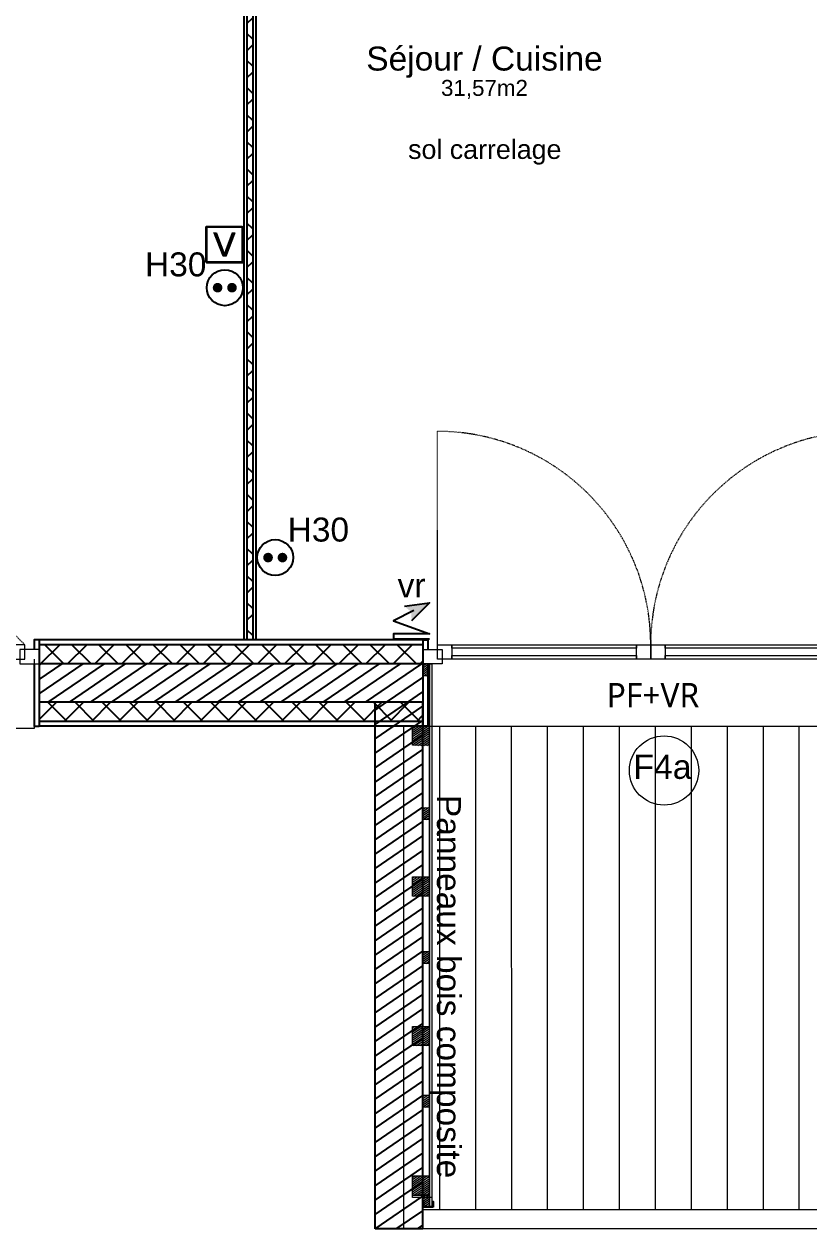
# Model space of a CAD drawing. Header units: millimetres. Extents: x 522027 to 600964, y -380282 to -298602.
# Drawn here: x 585852 to 589126, y -353300 to -348273 of the extents above; entities that cross this region are included whole.
import ezdxf

# ---------------------------------------------------------------- set-up
doc = ezdxf.new("R2010")
doc.units = ezdxf.units.MM
doc.set_wipeout_variables(frame=1)
doc.linetypes.add('Style de ligne -1', pattern=[0.41664, 0.20828, -0.20836])
doc.layers.add('3-BAT C-Niveau -2', color=7, linetype='Continuous')
doc.layers.add('prlm-ELEC-CFA', color=1, linetype='Continuous')
doc.layers.add('prlm-ELEC-CFO', color=1, linetype='Continuous', lineweight=25)
doc.styles.add('Arial', font='arial.ttf')
doc.styles.add('Helvetica', font='arial.ttf')
doc.styles.add('Lucida Grande', font='')
doc.styles.get("Standard").update_dxf_attribs({"font": 'arial.ttf'})
doc.styles.get('Lucida Grande').set_extended_font_data('Lucida Grande')
pattern_1 = [(224.999993, (505019.33, 142779.7), (56.568536, -56.568549), []), (314.999993, (505019.33, 142779.7), (-56.568549, -56.568536), [])]
pattern_2 = [(34.276399, (505201.977, 142745.115), (-23.42441, 44.173488), [])]
pattern_3 = [(45, (0, 0), (0, -1), [])]

# ---------------------------------------------------------------- blocks, each defined once
blk = doc.blocks.new('Groupe-54-1')
at = {"color": 252, "linetype": 'Continuous', "lineweight": 9, "true_color": 0x989898}
for p, q in [((17474.2, -47172.27), (17436.67, -46974.07)), ((17488.94, -47169.48), (17451.4, -46971.28)), ((17444.73, -47177.86), (17407.19, -46979.65)), ((17459.46, -47175.07), (17421.93, -46976.86)), ((17415.25, -47183.44), (17377.71, -46985.23)), ((17429.99, -47180.65), (17392.45, -46982.44)), ((17385.77, -47189.02), (17348.24, -46990.82)), ((17400.51, -47186.23), (17362.98, -46988.03)), ((17371.04, -47191.81), (17333.5, -46993.61)), ((17341.56, -47197.39), (17304.02, -46999.19)), ((17356.3, -47194.6), (17318.76, -46996.4))]:
    blk.add_line(p, q, dxfattribs=at)
at = {"color": 7, "linetype": 'Continuous', "lineweight": 18}
blk.add_line((17299.09, -46999.98), (17289.26, -47001.84), dxfattribs=at)
at = {"color": 7, "linetype": 'Continuous', "lineweight": 18, "flags": 128}
for points in [[(17776.05, -46909.85), (17701.66, -46517.03), (17899.79, -46479.51), (18013.2, -47078.34), (17328.31, -47208.04), (17289.3, -47002.03)], [(17334.7, -47198.73), (18011.71, -47070.52), (18013.2, -47078.38), (17336.19, -47206.59)]]:
    blk.add_lwpolyline(points, close=True, dxfattribs=at)
blk = doc.blocks.new('PORTE FENETRE TYPE 1')
at = {"color": 7, "linetype": 'Style de ligne -1', "lineweight": 5}
for p, q in [((4, 16), (4, 105)), ((182, 105), (182, 16))]:
    blk.add_line(p, q, dxfattribs=at)
at = {"color": 7, "linetype": 'Continuous', "lineweight": 25, "flags": 128}
for points in [[(-2, 18), (0, 18), (0, 14)], [(272, 18), (270, 18), (270, 14)], [(0, 8), (0, -18), (-2, -18)], [(270, 8), (270, -18), (272, -18)]]:
    blk.add_lwpolyline(points, dxfattribs=at)
at = {"color": 7, "linetype": 'Continuous', "lineweight": 13, "flags": 128}
for points in [[(4, 16), (10, 16), (10, 10), (4, 10)], [(10, 16), (87, 16), (87, 14.5), (10, 14.5)], [(87, 16), (93, 16), (93, 10), (87, 10)], [(93, 16), (99, 16), (99, 10), (93, 10)], [(99, 16), (176, 16), (176, 14.5), (99, 14.5)], [(176, 16), (182, 16), (182, 10), (176, 10)], [(-2, 14), (6, 14), (6, 8), (-2, 8)], [(10, 11.5), (87, 11.5), (87, 10), (10, 10)], [(99, 11.5), (176, 11.5), (176, 10), (99, 10)], [(180, 14), (186, 14), (186, 8), (180, 8)], [(186, 14), (264, 14), (264, 12.5), (186, 12.5)], [(264, 14), (270, 14), (270, 8), (264, 8)], [(264, 14), (272, 14), (272, 8), (264, 8)], [(186, 9.5), (264, 9.5), (264, 8), (186, 8)]]:
    blk.add_lwpolyline(points, close=True, dxfattribs=at)
at = {"color": 7, "linetype": 'Style de ligne -1', "lineweight": 5}
for centre, start, end in [((4, 16), 360, 90), ((182, 16), 90, 180)]:
    blk.add_arc(centre, 89, start, end, dxfattribs=at)
at = {"color": 7, "insert": (74.62, 0.04), "char_height": 10.161, "attachment_point": 1, "line_spacing_factor": 0.978845, "style": 'Lucida Grande'}
blk.add_mtext('PF+VR ', dxfattribs=at)
blk = doc.blocks.new('FENETRE TYPE 1')
at = {"color": 7, "linetype": 'Style de ligne -1', "lineweight": 5}
for p, q in [((48.17, 60.17), (4, 16)), ((84.68, 59.99), (128.67, 16))]:
    blk.add_line(p, q, dxfattribs=at)
at = {"color": 7, "linetype": 'Continuous', "lineweight": 13}
blk.add_line((0, 16), (0, 14), dxfattribs=at)
at = {"color": 7, "linetype": 'Continuous', "lineweight": 25, "flags": 128}
for points in [[(-2, 18), (0, 18), (0, 14)], [(192, 18), (190, 18), (190, 14)], [(0, 8), (0, -18), (-2, -18)], [(190, 7.7), (190, -18), (192, -18)]]:
    blk.add_lwpolyline(points, dxfattribs=at)
at = {"color": 7, "linetype": 'Continuous', "lineweight": 13, "flags": 128}
for points in [[(4, 16), (10, 16), (10, 10), (4, 10)], [(10, 16), (60.46, 16), (60.46, 14.5), (10, 14.5)], [(60.46, 16), (66.46, 16), (66.46, 10), (60.46, 10)], [(66.46, 16), (72.46, 16), (72.46, 10), (66.46, 10)], [(72.46, 16), (123.05, 16), (123.05, 14.5), (72.46, 14.5)], [(122.67, 16), (128.67, 16), (128.67, 10), (122.67, 10)], [(-2, 14), (6, 14), (6, 8), (-2, 8)], [(10, 11.5), (60.46, 11.5), (60.46, 10), (10, 10)], [(72.46, 11.5), (123.05, 11.5), (123.05, 10), (72.46, 10)], [(126.67, 14), (132.67, 14), (132.67, 7.7), (126.67, 7.7)], [(132.67, 14), (184, 14), (184, 12.5), (132.67, 12.5)], [(184, 14), (192.25, 14), (192.25, 7.7), (184, 7.7)], [(184, 13.7), (190, 13.7), (190, 7.7), (184, 7.7)], [(132.67, 9.2), (184, 9.2), (184, 7.7), (132.67, 7.7)]]:
    blk.add_lwpolyline(points, close=True, dxfattribs=at)
blk.add_lwpolyline([(0, 10), (0, -19), (190, -19), (190, 10)], dxfattribs=at)
at = {"color": 7, "linetype": 'Style de ligne -1', "lineweight": 5}
for centre, radius, start, end in [((4, 16), 62.46, 360, 45), ((128.67, 16), 62.21, 136.6392, 180)]:
    blk.add_arc(centre, radius, start, end, dxfattribs=at)
at = {"color": 7, "insert": (50.38, 2.81), "char_height": 10.161, "attachment_point": 1, "line_spacing_factor": 0.978845, "style": 'Lucida Grande'}
blk.add_mtext('F+VR ', dxfattribs=at)
blk = doc.blocks.new('Groupe-114-1')
at = {"linetype": 'Continuous', "lineweight": 5, "true_color": 0xc0c0c0}
h = blk.add_hatch(dxfattribs=at)
h.set_pattern_fill('BOIS 45', color=9, style=0, pattern_type=2)
h.set_pattern_definition(pattern_3)
h.paths.add_polyline_path([(17293.26, -46979.91), (17292.33, -46975), (17294.98, -46974.49), (17295.91, -46979.41)])
h = blk.add_hatch(dxfattribs=at)
h.set_pattern_fill('BOIS 45', color=9, style=0, pattern_type=2)
h.set_pattern_definition(pattern_3)
h.paths.add_polyline_path([(17299.82, -47000.04), (17301.31, -47007.9), (17294.37, -47009.21), (17292.88, -47001.35)])
h = blk.add_hatch(dxfattribs=at)
h.set_pattern_fill('BOIS 45', color=9, style=0, pattern_type=2)
h.set_pattern_definition(pattern_3)
h.paths.add_polyline_path([(17311.52, -47061.83), (17313.01, -47069.69), (17306.07, -47071), (17304.58, -47063.14)])
h = blk.add_hatch(dxfattribs=at)
h.set_pattern_fill('BOIS 45', color=9, style=0, pattern_type=2)
h.set_pattern_definition(pattern_3)
h.paths.add_polyline_path([(17323.12, -47123.11), (17324.61, -47130.97), (17317.68, -47132.28), (17316.19, -47124.42)])
h = blk.add_hatch(dxfattribs=at)
h.set_pattern_fill('BOIS 45', color=9, style=0, pattern_type=2)
h.set_pattern_definition(pattern_3)
h.paths.add_polyline_path([(17334.74, -47184.42), (17336.23, -47192.28), (17329.29, -47193.59), (17327.8, -47185.73)])
at = {"color": 7, "linetype": 'Continuous', "lineweight": 13, "flags": 128}
for points in [[(17293.26, -46979.91), (17292.33, -46975), (17294.98, -46974.49), (17295.91, -46979.41)], [(17294.98, -46974.49), (17295.96, -46974.31), (17337.39, -47193.08), (17336.41, -47193.26)], [(17299.82, -47000.04), (17301.31, -47007.9), (17294.37, -47009.21), (17292.88, -47001.35)], [(17311.52, -47061.83), (17313.01, -47069.69), (17306.07, -47071), (17304.58, -47063.14)], [(17323.12, -47123.11), (17324.61, -47130.97), (17317.68, -47132.28), (17316.19, -47124.42)], [(17334.74, -47184.42), (17336.23, -47192.28), (17329.29, -47193.59), (17327.8, -47185.73)], [(17329.48, -47194.58), (17329.29, -47193.59), (17336.23, -47192.28), (17336.41, -47193.26)]]:
    blk.add_lwpolyline(points, close=True, dxfattribs=at)
blk = doc.blocks.new('Groupe-177-1')
at = {"color": 7, "linetype": 'Continuous', "lineweight": 5}
blk.add_circle((17399.41, -47000.02), 14.45, dxfattribs=at)
at = {"color": 7, "insert": (17385.59, -46995.91), "char_height": 10.087, "attachment_point": 1, "rotation": 10.7236, "line_spacing_factor": 0.834288, "style": 'Helvetica'}
blk.add_mtext('F4a', dxfattribs=at)
blk = doc.blocks.new('Groupe-183-1')
at = {"linetype": 'Continuous', "lineweight": 5, "true_color": 0xc0c0c0}
h = blk.add_hatch(dxfattribs=at)
h.set_pattern_fill('BOIS 45', color=9, style=0, pattern_type=2)
h.set_pattern_definition(pattern_3)
h.paths.add_polyline_path([(17293.26, -46979.91), (17292.33, -46975), (17294.98, -46974.49), (17295.91, -46979.41)])
h = blk.add_hatch(dxfattribs=at)
h.set_pattern_fill('BOIS 45', color=9, style=0, pattern_type=2)
h.set_pattern_definition(pattern_3)
h.paths.add_polyline_path([(17304.42, -47038.86), (17303.49, -47033.95), (17306.15, -47033.45), (17307.08, -47038.36)])
h = blk.add_hatch(dxfattribs=at)
h.set_pattern_fill('BOIS 45', color=9, style=0, pattern_type=2)
h.set_pattern_definition(pattern_3)
h.paths.add_polyline_path([(17315.59, -47097.81), (17314.66, -47092.9), (17317.31, -47092.4), (17318.24, -47097.31)])
h = blk.add_hatch(dxfattribs=at)
h.set_pattern_fill('BOIS 45', color=9, style=0, pattern_type=2)
h.set_pattern_definition(pattern_3)
h.paths.add_polyline_path([(17326.75, -47156.77), (17325.82, -47151.85), (17328.47, -47151.35), (17329.4, -47156.26)])
h = blk.add_hatch(dxfattribs=at)
h.set_pattern_fill('BOIS 45', color=9, style=0, pattern_type=2)
h.set_pattern_definition(pattern_3)
h.paths.add_polyline_path([(17334.51, -47197.71), (17333.58, -47192.8), (17336.23, -47192.3), (17337.16, -47197.21)])
at = {"color": 7, "linetype": 'Continuous', "lineweight": 5, "flags": 128}
blk.add_lwpolyline([(17294.98, -46974.49), (17337.16, -47197.21), (17334.51, -47197.71), (17292.33, -46975)], close=True, dxfattribs=at)
at = {"color": 7, "linetype": 'Continuous', "lineweight": 13, "flags": 128}
for points in [[(17293.26, -46979.91), (17292.33, -46975), (17294.98, -46974.49), (17295.91, -46979.41)], [(17294.98, -46974.49), (17295.96, -46974.31), (17338.14, -47197.02), (17337.16, -47197.21)], [(17304.42, -47038.86), (17303.49, -47033.95), (17306.15, -47033.45), (17307.08, -47038.36)], [(17315.59, -47097.81), (17314.66, -47092.9), (17317.31, -47092.4), (17318.24, -47097.31)], [(17326.75, -47156.77), (17325.82, -47151.85), (17328.47, -47151.35), (17329.4, -47156.26)], [(17334.51, -47197.71), (17333.58, -47192.8), (17336.23, -47192.3), (17337.16, -47197.21)]]:
    blk.add_lwpolyline(points, close=True, dxfattribs=at)
blk = doc.blocks.new('xi.VR')
at = {"layer": 'prlm-ELEC-CFO', "lineweight": 5}
blk.add_hatch(color=0, dxfattribs=at).paths.add_polyline_path([(-3, 6), (-0.1, 3.7), (0, 0), (7.5, 7.5)])
at = {"layer": 'prlm-ELEC-CFO', "color": 0}
for points in [[(-3, 6), (7.5, 7.5), (0, 0)], [(0.95, 4.23), (-7.5, 0), (7.5, -5.5), (-7.5, -5.5), (-7.5, -7.5), (7.5, -7.5)]]:
    blk.add_lwpolyline(points, dxfattribs=at)
blk = doc.blocks.new('xi.PC')
at = {"color": 0, "lineweight": 5}
blk.add_wipeout([(-7.5, -7.5), (7.5, -7.5), (7.5, 7.5), (-7.5, 7.5)], dxfattribs=at).dxf.layer = 'prlm-ELEC-CFO'
at = {"layer": 'prlm-ELEC-CFO', "color": 0, "linetype": 'ByBlock', "lineweight": 5, "const_width": 2}
for points in [[(-4, 0, 1), (-2, 0, 1)], [(2, 0, 1), (4, 0, 1)]]:
    blk.add_lwpolyline(points, format="xyb", close=True, dxfattribs=at)
at = {"layer": 'prlm-ELEC-CFO', "color": 0, "linetype": 'ByBlock', "lineweight": -2}
blk.add_circle((0, 0), 7.5, dxfattribs=at)
blk = doc.blocks.new('xi.TV')
at = {"layer": 'prlm-ELEC-CFA', "color": 0, "linetype": 'ByBlock', "lineweight": -2, "flags": 128}
blk.add_lwpolyline([(-7.5, 7.5), (7.5, 7.5), (7.5, -7.5), (-7.5, -7.5)], close=True, dxfattribs=at)
at = {"layer": 'prlm-ELEC-CFA', "color": 0, "linetype": 'ByBlock', "insert": (0, 0), "char_height": 10, "width": 11.36, "attachment_point": 5}
blk.add_mtext('{\\fVerdana|b0|i0|c0|p34;V}', dxfattribs=at)

msp = doc.modelspace()

# ---------------------------------------------------------------- hatches: boundary and pattern name
h = msp.add_hatch()
h.set_pattern_fill('02_ISOLANT', color=256, scale=10, angle=-90, style=0, pattern_type=2)
h.set_pattern_definition([(314.999993, (505019.33, 142779.7), (56.568549, 56.568536), []), (44.999993, (505019.33, 142779.7), (56.568536, -56.568549), [])])
h.paths.add_polyline_path([(586805.2, -346679.2), (586781.2, -346679.2), (586781.2, -350842.7), (586805.2, -350842.7)])
at = {"layer": '3-BAT C-Niveau -2'}
h = msp.add_hatch(dxfattribs=at)
h.set_pattern_fill('02_ISOLANT', color=256, scale=10, angle=-180, style=0, pattern_type=2)
h.set_pattern_definition(pattern_1)
h.paths.add_polyline_path([(587515.7, -350942.7), (587515.7, -350862.7), (585914.3, -350862.7), (585914.3, -350942.7)])
h = msp.add_hatch(dxfattribs=at)
h.set_pattern_fill('MURS MACONNERIE-2', color=256, scale=10, angle=-10.7236, style=0, pattern_type=2)
h.set_pattern_definition(pattern_2)
h.paths.add_polyline_path([(587515.7, -351102.7), (587515.7, -350942.7), (585914.3, -350942.7), (585914.3, -351102.7)])
h = msp.add_hatch(dxfattribs=at)
h.set_pattern_fill('02_ISOLANT', color=256, scale=10, angle=-180, style=0, pattern_type=2)
h.set_pattern_definition(pattern_1)
h.paths.add_polyline_path([(587515.7, -351182.7), (587515.7, -351102.7), (585914.3, -351102.7), (585914.3, -351182.7)])
h = msp.add_hatch(dxfattribs=at)
h.set_pattern_fill('MURS MACONNERIE-2', color=256, scale=10, angle=-10.7236, style=0, pattern_type=2)
h.set_pattern_definition(pattern_2)
h.paths.add_polyline_path([(587315.7, -353300.3), (587515.7, -353300.3), (587515.7, -351102.7), (587315.7, -351102.7)])

# ---------------------------------------------------------------- linework, layer by layer
for p, q in [((586781.2, -346679.2), (586781.2, -350842.7)), ((586781.2, -346679.2), (586781.2, -350842.7)), ((586805.2, -346679.2), (586805.2, -350842.7)), ((586805.2, -346679.2), (586805.2, -350842.7)), ((586818.2, -346679.2), (586818.2, -350842.7)), ((586818.2, -346679.2), (586818.2, -350842.7)), ((586768.2, -347643.1), (586768.2, -350842.7))]:
    msp.add_line(p, q)
for p, q in [((587515.7, -350842.7), (585914.3, -350842.7)), ((585914.3, -350842.7), (585914.3, -351202.7)), ((587515.7, -350842.7), (585914.3, -350842.7)), ((587515.7, -350862.7), (585914.3, -350862.7)), ((587515.7, -350842.7), (587515.7, -351202.7)), ((587515.7, -350942.7), (585914.3, -350942.7)), ((587515.7, -351102.7), (585914.3, -351102.7)), ((587515.7, -351102.7), (585914.3, -351102.7)), ((587315.7, -353300.3), (587315.7, -351102.7)), ((587315.7, -353300.3), (587315.7, -351102.7)), ((587515.7, -353300.3), (587515.7, -351102.7)), ((587515.7, -353300.3), (587515.7, -351102.7)), ((587515.7, -351182.7), (585914.3, -351182.7)), ((587515.7, -351202.7), (585914.3, -351202.7)), ((587515.7, -351202.7), (585914.3, -351202.7)), ((587515.7, -353300.3), (587315.7, -353300.3))]:
    msp.add_line(p, q, dxfattribs=at)
at = {"layer": '3-BAT C-Niveau -2', "flags": 128}
msp.add_lwpolyline([(587558.8, -353209.5), (587515.7, -353209.5), (587515.7, -353186.5), (587517.7, -353186.5), (587517.7, -353207.5), (587556.8, -353207.5), (587556.8, -353186.5), (587558.8, -353186.5)], close=True, dxfattribs=at)
at = {"layer": 'prlm-ELEC-CFA'}
for p, q in [((586611.1, -349117.4), (586761.1, -349117.4)), ((586611.1, -349267.4), (586611.1, -349117.4)), ((586761.1, -349117.4), (586761.1, -349267.4)), ((586761.1, -349267.4), (586611.1, -349267.4))]:
    msp.add_line(p, q, dxfattribs=at)

# ---------------------------------------------------------------- block references
at = {"layer": '3-BAT C-Niveau -2', "yscale": 10, "zscale": 10}
for name, p, xscale, rotation in [('Groupe-54-1', (505019.3, 142779.7), 10, 349.2763985886067), ('PORTE FENETRE TYPE 1', (587535.7, -351022.7), 10, 359.9999933324859), ('FENETRE TYPE 1', (585894.3, -351022.7), -10, 359.9999933324859), ('Groupe-183-1', (505019.3, 142779.7), 10, 349.2763985886067), ('Groupe-114-1', (505019.3, 142779.7), 10, 349.2763985886067), ('Groupe-177-1', (505019.3, 142779.7), 10, 349.2763985886067)]:
    msp.add_blockref(name, p, dxfattribs=dict(at, xscale=xscale, rotation=rotation))
at = {"layer": 'prlm-ELEC-CFA', "xscale": 10, "yscale": 10, "zscale": 10}
msp.add_blockref('xi.TV', (586688.9, -349193.9), dxfattribs=at)

# ---------------------------------------------------------------- texts
at = {"insert": (587772.2, -348367.3), "char_height": 100, "attachment_point": 2, "rotation": 360, "line_spacing_factor": 0.834288, "style": 'Arial'}
msp.add_mtext('Séjour / Cuisine\\P{\\H0.6667x;31,57m2}', dxfattribs=at)
at = {"color": 7, "insert": (587773.5, -348756), "char_height": 80, "attachment_point": 2, "rotation": 360, "line_spacing_factor": 0.834288, "style": 'Helvetica'}
msp.add_mtext('sol carrelage', dxfattribs=at)
at = {"layer": '3-BAT C-Niveau -2', "insert": (587673.7, -351489.5), "char_height": 100, "attachment_point": 1, "rotation": 270, "line_spacing_factor": 0.962448, "style": 'Arial'}
msp.add_mtext('Panneaux bois composite', dxfattribs=at)
at = {"layer": 'prlm-ELEC-CFA'}
msp.add_text('V', height=100, dxfattribs=at).set_placement((586639.1, -349242.4))

# ---------------------------------------------------------------- next in the draw order: block references
at = {"layer": 'prlm-ELEC-CFO', "xscale": 10, "yscale": 10, "zscale": 10}
for p in [(586688.9, -349373.3), (586899.4, -350499.4)]:
    msp.add_blockref('xi.PC', p, dxfattribs=at)

# ---------------------------------------------------------------- next in the draw order: texts
at = {"layer": 'prlm-ELEC-CFO', "insert": (587468.1, -350615.5), "char_height": 100, "attachment_point": 5, "line_spacing_factor": 0.8, "style": 'Arial', "bg_fill": 3, "box_fill_scale": 1.1, "bg_fill_color": 256, "bg_fill_transparency": 0}
msp.add_mtext('vr', dxfattribs=at)

# ---------------------------------------------------------------- next in the draw order: block references
at = {"layer": 'prlm-ELEC-CFO', "xscale": 10, "yscale": 10, "zscale": 10}
msp.add_blockref('xi.VR', (587468.1, -350762.7), dxfattribs=at)

# ---------------------------------------------------------------- next in the draw order: texts
at = {"layer": 'prlm-ELEC-CFO', "style": 'Arial'}
for p in [(586356.1, -349326), (586951.1, -350432.5)]:
    msp.add_text('H30', height=100, dxfattribs=at).set_placement(p)

doc.saveas('drawing.dxf')
